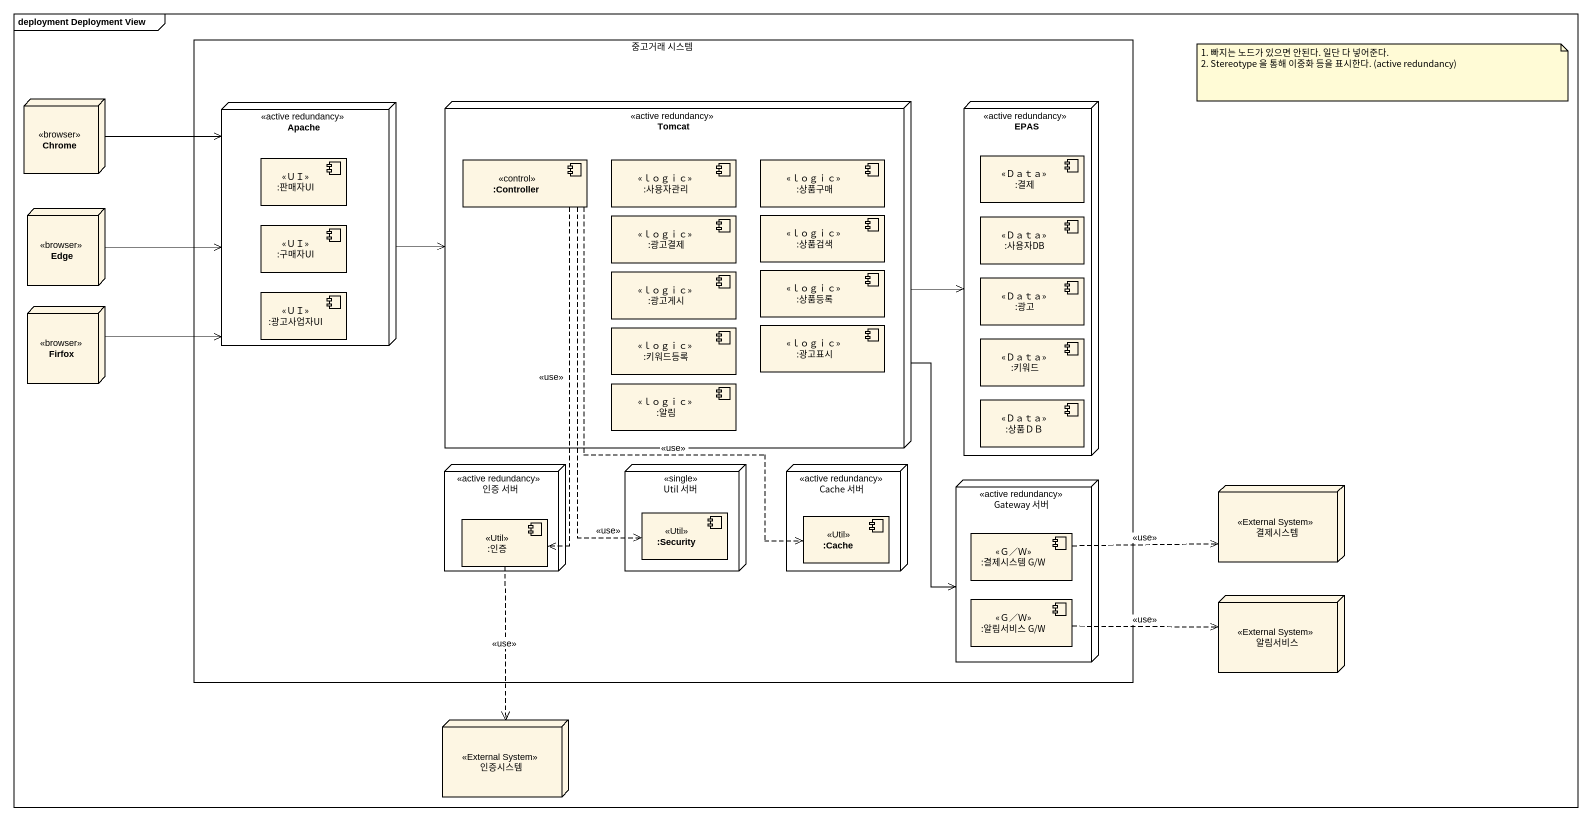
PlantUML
@startuml
mainframe deployment Deployment View
rectangle "중고거래 시스템" as 중고거래_시스템 {
  node Apache <<active redundancy>> {
    component ":판매자UI" as 판매자UI <<ＵＩ>>
    component ":구매자UI" as 구매자UI <<ＵＩ>>
    component ":광고사업자UI" as 광고사업자UI <<ＵＩ>>
  }
  node Tomcat <<active redundancy>> {
    component ":Controller" as Controller <<control>>
    component ":사용자관리" as 사용자관리 <<ｌｏｇｉｃ>>
    component ":상품구매" as 상품구매 <<ｌｏｇｉｃ>>
    component ":광고결제" as 광고결제 <<ｌｏｇｉｃ>>
    component ":상품검색" as 상품검색 <<ｌｏｇｉｃ>>
    component ":광고게시" as 광고게시 <<ｌｏｇｉｃ>>
    component ":상품등록" as 상품등록 <<ｌｏｇｉｃ>>
    component ":키워드등록" as 키워드등록 <<ｌｏｇｉｃ>>
    component ":광고표시" as 광고표시 <<ｌｏｇｉｃ>>
    component ":알림" as 알림 <<ｌｏｇｉｃ>>
  }
  node EPAS <<active redundancy>> {
    component ":결제" as 결제 <<Ｄａｔａ>>
    component ":사용자DB" as 사용자DB <<Ｄａｔａ>>
    component ":광고" as 광고 <<Ｄａｔａ>>
    component ":키워드" as 키워드 <<Ｄａｔａ>>
    component ":상품ＤＢ" as 상품ＤＢ <<Ｄａｔａ>>
  }
  node "인증 서버" as 인증_서버 <<active redundancy>> {
    component ":인증" as 인증 <<Util>>
  }
  node "Util 서버" as Util_서버 <<single>> {
    component ":Security" as Security <<Util>>
  }
  node "Cache 서버" as Cache_서버 <<active redundancy>> {
    component ":Cache" as Cache <<Util>>
  }
  node "Gateway 서버" as Gateway_서버 <<active redundancy>> {
    component ":결제시스템 G/W" as 결제시스템_G_W <<Ｇ／Ｗ>>
    component ":알림서비스 G/W" as 알림서비스_G_W <<Ｇ／Ｗ>>
  }
}
node Chrome <<browser>>
node Edge <<browser>>
node Firfox <<browser>>
node 결제시스템 <<External System>>
node 알림서비스 <<External System>>
node 인증시스템 <<External System>>
Chrome -right-> Apache
Apache -right-> Tomcat
Tomcat -right-> EPAS
Tomcat --> Gateway_서버
Controller ..> 인증 : <<use>>
Controller ..> Security : <<use>>
Controller ..> Cache : <<use>>
Edge -right-> Apache
Firfox -right-> Apache
인증 ..> 인증시스템 : <<use>>
결제시스템_G_W .right.> 결제시스템 : <<use>>
알림서비스_G_W .right.> 알림서비스 : <<use>>
note as N1
  1. 빠지는 노드가 있으면 안된다. 일단 다 넣어준다.
  2. Stereotype 을 통해 이중화 등을 표시한다. (active redundancy)
end note
@enduml
